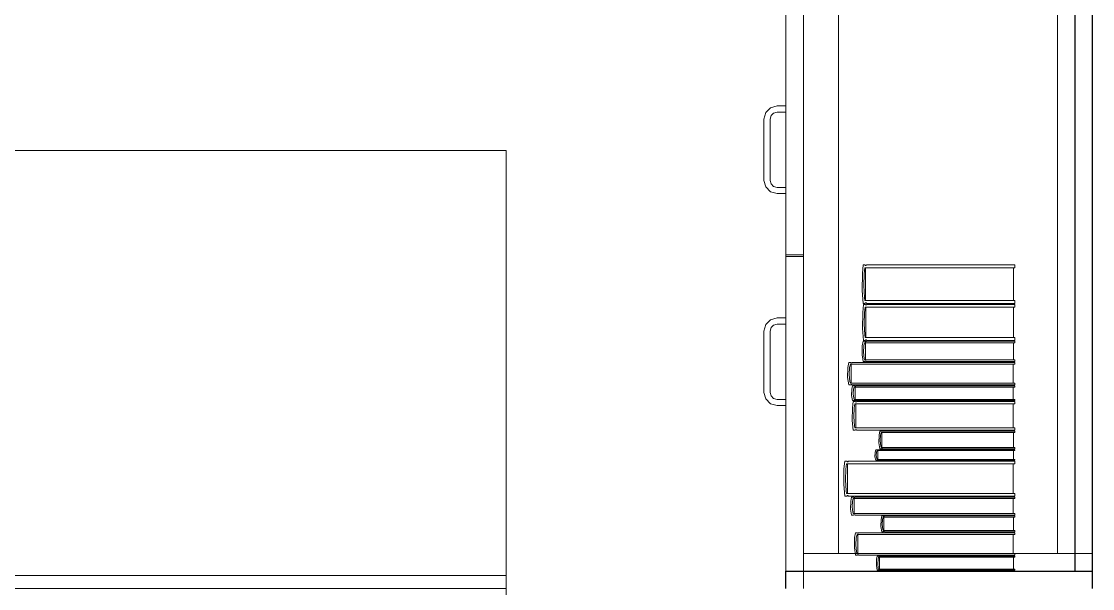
# Model space of a CAD drawing. Header units: inches. Extents: x -38 to 5698, y -33 to 92.
# Drawn here: x 227.63 to 228.852, y 10.935 to 11.583 of the extents above; entities that cross this region are included whole.
import ezdxf

# ---------------------------------------------------------------- set-up
doc = ezdxf.new("R2010")
doc.units = ezdxf.units.IN
doc.header["$MEASUREMENT"] = 0
doc.set_wipeout_variables(frame=1)
doc.linetypes.add('Wipeout_Contour', pattern=[1, 0, -1])
doc.layers.add('Interior - Mobiliario', color=7, linetype='Continuous')

msp = doc.modelspace()

# ---------------------------------------------------------------- linework, layer by layer
at = {"layer": 'Interior - Mobiliario', "color": 175, "linetype": 'Continuous', "lineweight": 13}
for p, q in [((228.5221, 12.4153), (228.5221, 10.9553)), ((228.8321, 10.9553), (228.8321, 12.4153)), ((228.5221, 12.3953), (228.5221, 10.9753)), ((228.5621, 10.9753), (228.5621, 12.3953)), ((228.8121, 12.3953), (228.8121, 10.9753)), ((228.5021, 11.6753), (228.5021, 11.3163)), ((228.5221, 11.6753), (228.5221, 11.3163)), ((228.4771, 11.4713), (228.4791, 11.4788)), ((228.4791, 11.4788), (228.4846, 11.4843)), ((228.4846, 11.4843), (228.4921, 11.4863)), ((228.4881, 11.4782), (228.4852, 11.4753)), ((228.4921, 11.4793), (228.4881, 11.4782)), ((228.4921, 11.4863), (228.5021, 11.4863)), ((228.5021, 11.4793), (228.4921, 11.4793)), ((228.5021, 11.4863), (228.5021, 11.4793)), ((228.4771, 11.4013), (228.4771, 11.4713)), ((228.4852, 11.4753), (228.4841, 11.4713)), ((228.4841, 11.4713), (228.4841, 11.4013)), ((228.4791, 11.3938), (228.4771, 11.4013)), ((228.4846, 11.3883), (228.4791, 11.3938)), ((228.4841, 11.4013), (228.4852, 11.3973)), ((228.4852, 11.3973), (228.4881, 11.3944)), ((228.4881, 11.3944), (228.4921, 11.3933)), ((228.4921, 11.3933), (228.5021, 11.3933)), ((228.5021, 11.3933), (228.5021, 11.3863)), ((228.4921, 11.3863), (228.4846, 11.3883)), ((228.5021, 11.3863), (228.4921, 11.3863)), ((228.5021, 11.3163), (228.5221, 11.3163)), ((228.5021, 11.3143), (228.5221, 11.3143)), ((228.5896, 11.2952), (228.5893, 11.2755)), ((228.5905, 11.3049), (228.5896, 11.2952)), ((228.5924, 11.3049), (228.5905, 11.3049)), ((228.591, 11.2812), (228.5914, 11.2948)), ((228.5914, 11.2948), (228.5922, 11.3014)), ((228.5922, 11.3014), (228.7635, 11.3014)), ((228.5925, 11.3048), (228.5924, 11.3049)), ((228.5927, 11.3045), (228.5925, 11.3048)), ((228.5929, 11.3043), (228.5927, 11.3045)), ((228.5932, 11.3042), (228.5929, 11.3043)), ((228.5931, 11.3014), (228.5931, 11.2643)), ((228.5934, 11.3042), (228.5932, 11.3042)), ((228.5937, 11.3043), (228.5934, 11.3042)), ((228.5939, 11.3045), (228.5937, 11.3043)), ((228.5942, 11.3047), (228.5939, 11.3045)), ((228.5943, 11.3049), (228.5942, 11.3047)), ((228.7635, 11.3049), (228.5943, 11.3049)), ((228.7617, 11.2643), (228.7617, 11.3014)), ((228.7635, 11.3014), (228.7635, 11.3049)), ((228.5893, 11.2755), (228.5905, 11.2608)), ((228.5917, 11.2676), (228.591, 11.2812)), ((228.5908, 11.2598), (228.5899, 11.2507)), ((228.5905, 11.2608), (228.5924, 11.2608)), ((228.5927, 11.2598), (228.5908, 11.2598)), ((228.5922, 11.2643), (228.5917, 11.2676)), ((228.7635, 11.2643), (228.5922, 11.2643)), ((228.5924, 11.2608), (228.5925, 11.261)), ((228.5925, 11.261), (228.5927, 11.2612)), ((228.5927, 11.2612), (228.593, 11.2614)), ((228.5928, 11.2596), (228.5927, 11.2598)), ((228.593, 11.2593), (228.5928, 11.2596)), ((228.593, 11.2614), (228.5932, 11.2615)), ((228.5933, 11.2592), (228.593, 11.2593)), ((228.5932, 11.2615), (228.5935, 11.2615)), ((228.5935, 11.2591), (228.5933, 11.2592)), ((228.5935, 11.2615), (228.5937, 11.2614)), ((228.5938, 11.2591), (228.5935, 11.2591)), ((228.5937, 11.2614), (228.594, 11.2612)), ((228.594, 11.2591), (228.5938, 11.2591)), ((228.594, 11.2612), (228.5942, 11.2609)), ((228.5943, 11.2593), (228.594, 11.2591)), ((228.5942, 11.2609), (228.5943, 11.2608)), ((228.5943, 11.2608), (228.7635, 11.2608)), ((228.5945, 11.2595), (228.5943, 11.2593)), ((228.5946, 11.2598), (228.5945, 11.2595)), ((228.7635, 11.2598), (228.5946, 11.2598)), ((228.7635, 11.2608), (228.7635, 11.2643)), ((228.7635, 11.2565), (228.7635, 11.2598)), ((228.5899, 11.2507), (228.5897, 11.2323)), ((228.5913, 11.2376), (228.5918, 11.2503)), ((228.5918, 11.2503), (228.5926, 11.2565)), ((228.5926, 11.2565), (228.7635, 11.2565)), ((228.5934, 11.2565), (228.5934, 11.2219)), ((228.7617, 11.2219), (228.7617, 11.2565)), ((228.4791, 11.2368), (228.4771, 11.2293)), ((228.4846, 11.2423), (228.4791, 11.2368)), ((228.4841, 11.2293), (228.4852, 11.2333)), ((228.4921, 11.2443), (228.4846, 11.2423)), ((228.4852, 11.2333), (228.4881, 11.2362)), ((228.4881, 11.2362), (228.4921, 11.2373)), ((228.5021, 11.2443), (228.4921, 11.2443)), ((228.4921, 11.2373), (228.5021, 11.2373)), ((228.5021, 11.2373), (228.5021, 11.2443)), ((228.5921, 11.225), (228.5913, 11.2376)), ((228.4771, 11.2293), (228.4771, 11.1593)), ((228.4841, 11.1593), (228.4841, 11.2293)), ((228.5897, 11.2323), (228.5908, 11.2186)), ((228.5926, 11.2219), (228.5921, 11.225)), ((228.7635, 11.2219), (228.5926, 11.2219)), ((228.7635, 11.2186), (228.7635, 11.2219)), ((228.5893, 11.2125), (228.5891, 11.2022)), ((228.5903, 11.2176), (228.5893, 11.2125)), ((228.5921, 11.2176), (228.5903, 11.2176)), ((228.5908, 11.2186), (228.5927, 11.2186)), ((228.5908, 11.2052), (228.5912, 11.2123)), ((228.5912, 11.2123), (228.592, 11.2158)), ((228.592, 11.2158), (228.7635, 11.2158)), ((228.5922, 11.2175), (228.5921, 11.2176)), ((228.5925, 11.2174), (228.5922, 11.2175)), ((228.5927, 11.2173), (228.5925, 11.2174)), ((228.5927, 11.2186), (228.5929, 11.2188)), ((228.5929, 11.2172), (228.5927, 11.2173)), ((228.5929, 11.2188), (228.5931, 11.2191)), ((228.5932, 11.2172), (228.5929, 11.2172)), ((228.5929, 11.2158), (228.5929, 11.1964)), ((228.5931, 11.2191), (228.5933, 11.2192)), ((228.5935, 11.2173), (228.5932, 11.2172)), ((228.5933, 11.2192), (228.5936, 11.2193)), ((228.5937, 11.2173), (228.5935, 11.2173)), ((228.5936, 11.2193), (228.5938, 11.2193)), ((228.5939, 11.2175), (228.5937, 11.2173)), ((228.5938, 11.2193), (228.5941, 11.2192)), ((228.5941, 11.2176), (228.5939, 11.2175)), ((228.5941, 11.2192), (228.5943, 11.219)), ((228.7635, 11.2176), (228.5941, 11.2176)), ((228.5943, 11.219), (228.5945, 11.2188)), ((228.5945, 11.2188), (228.5946, 11.2186)), ((228.5946, 11.2186), (228.7635, 11.2186)), ((228.7617, 11.1964), (228.7617, 11.2158)), ((228.7635, 11.2158), (228.7635, 11.2176)), ((228.5891, 11.2022), (228.5903, 11.1945)), ((228.5915, 11.1981), (228.5908, 11.2052)), ((228.592, 11.1964), (228.5915, 11.1981)), ((228.5727, 11.1879), (228.5725, 11.1763)), ((228.5738, 11.1935), (228.5727, 11.1879)), ((228.5758, 11.1935), (228.5738, 11.1935)), ((228.5743, 11.1797), (228.5748, 11.1876)), ((228.5748, 11.1876), (228.5757, 11.1914)), ((228.5757, 11.1914), (228.7635, 11.1914)), ((228.5759, 11.1934), (228.5758, 11.1935)), ((228.5762, 11.1932), (228.5759, 11.1934)), ((228.5764, 11.1931), (228.5762, 11.1932)), ((228.5767, 11.1931), (228.5764, 11.1931)), ((228.5766, 11.1914), (228.5766, 11.1698)), ((228.577, 11.1931), (228.5767, 11.1931)), ((228.5773, 11.1931), (228.577, 11.1931)), ((228.5775, 11.1932), (228.5773, 11.1931)), ((228.5778, 11.1934), (228.5775, 11.1932)), ((228.5779, 11.1935), (228.5778, 11.1934)), ((228.7635, 11.1935), (228.5779, 11.1935)), ((228.5903, 11.1945), (228.5921, 11.1945)), ((228.7635, 11.1964), (228.592, 11.1964)), ((228.5921, 11.1945), (228.5923, 11.1946)), ((228.5923, 11.1946), (228.5925, 11.1948)), ((228.5925, 11.1948), (228.5927, 11.1948)), ((228.5927, 11.1948), (228.593, 11.1949)), ((228.593, 11.1949), (228.5933, 11.1949)), ((228.5933, 11.1949), (228.5935, 11.1948)), ((228.5935, 11.1948), (228.5937, 11.1947)), ((228.5937, 11.1947), (228.594, 11.1946)), ((228.594, 11.1946), (228.5941, 11.1945)), ((228.5941, 11.1945), (228.7635, 11.1945)), ((228.7616, 11.1698), (228.7616, 11.1914)), ((228.7635, 11.1945), (228.7635, 11.1964)), ((228.7635, 11.1914), (228.7635, 11.1935)), ((228.5725, 11.1763), (228.5738, 11.1678)), ((228.5751, 11.1718), (228.5743, 11.1797)), ((228.5738, 11.1678), (228.5758, 11.1678)), ((228.5757, 11.1698), (228.5751, 11.1718)), ((228.7635, 11.1698), (228.5757, 11.1698)), ((228.5758, 11.1678), (228.576, 11.1679)), ((228.576, 11.1679), (228.5762, 11.168)), ((228.5762, 11.168), (228.5765, 11.1681)), ((228.5765, 11.1681), (228.5768, 11.1682)), ((228.5768, 11.1682), (228.577, 11.1682)), ((228.577, 11.1682), (228.5773, 11.1681)), ((228.5773, 11.1631), (228.5771, 11.1556)), ((228.5773, 11.1681), (228.5776, 11.168)), ((228.5783, 11.1668), (228.5773, 11.1631)), ((228.5776, 11.168), (228.5778, 11.1679)), ((228.5778, 11.1679), (228.5779, 11.1678)), ((228.5779, 11.1678), (228.7635, 11.1678)), ((228.5803, 11.1668), (228.5783, 11.1668)), ((228.5788, 11.1578), (228.5793, 11.1629)), ((228.5793, 11.1629), (228.5802, 11.1654)), ((228.5802, 11.1654), (228.7635, 11.1654)), ((228.5804, 11.1667), (228.5803, 11.1668)), ((228.5807, 11.1666), (228.5804, 11.1667)), ((228.5809, 11.1665), (228.5807, 11.1666)), ((228.5812, 11.1665), (228.5809, 11.1665)), ((228.5811, 11.1654), (228.5811, 11.1513)), ((228.5815, 11.1665), (228.5812, 11.1665)), ((228.5817, 11.1665), (228.5815, 11.1665)), ((228.582, 11.1666), (228.5817, 11.1665)), ((228.5822, 11.1667), (228.582, 11.1666)), ((228.5824, 11.1668), (228.5822, 11.1667)), ((228.7635, 11.1668), (228.5824, 11.1668)), ((228.7616, 11.1513), (228.7616, 11.1654)), ((228.7635, 11.1678), (228.7635, 11.1698)), ((228.7635, 11.1654), (228.7635, 11.1668)), ((228.4771, 11.1593), (228.4791, 11.1518)), ((228.4791, 11.1518), (228.4846, 11.1463)), ((228.4852, 11.1553), (228.4841, 11.1593)), ((228.4881, 11.1524), (228.4852, 11.1553)), ((228.4921, 11.1513), (228.4881, 11.1524)), ((228.5021, 11.1513), (228.4921, 11.1513)), ((228.5021, 11.1443), (228.5021, 11.1513)), ((228.5771, 11.1556), (228.5783, 11.15)), ((228.5791, 11.149), (228.5781, 11.1418)), ((228.5783, 11.15), (228.5803, 11.15)), ((228.5796, 11.1526), (228.5788, 11.1578)), ((228.5811, 11.149), (228.5791, 11.149)), ((228.5802, 11.1513), (228.5796, 11.1526)), ((228.7635, 11.1513), (228.5802, 11.1513)), ((228.5803, 11.15), (228.5805, 11.1501)), ((228.5805, 11.1501), (228.5807, 11.1502)), ((228.5807, 11.1502), (228.581, 11.1502)), ((228.581, 11.1502), (228.5812, 11.1503)), ((228.5812, 11.1489), (228.5811, 11.149)), ((228.5812, 11.1503), (228.5815, 11.1503)), ((228.5815, 11.1487), (228.5812, 11.1489)), ((228.5815, 11.1503), (228.5818, 11.1502)), ((228.5817, 11.1485), (228.5815, 11.1487)), ((228.582, 11.1485), (228.5817, 11.1485)), ((228.5818, 11.1502), (228.582, 11.1502)), ((228.582, 11.1502), (228.5823, 11.1501)), ((228.5823, 11.1484), (228.582, 11.1485)), ((228.5823, 11.1501), (228.5824, 11.15)), ((228.5825, 11.1485), (228.5823, 11.1484)), ((228.5824, 11.15), (228.7635, 11.15)), ((228.5828, 11.1486), (228.5825, 11.1485)), ((228.583, 11.1488), (228.5828, 11.1486)), ((228.5832, 11.149), (228.583, 11.1488)), ((228.7635, 11.149), (228.5832, 11.149)), ((228.7635, 11.15), (228.7635, 11.1513)), ((228.7635, 11.1464), (228.7635, 11.149)), ((228.4846, 11.1463), (228.4921, 11.1443)), ((228.4921, 11.1443), (228.5021, 11.1443)), ((228.5781, 11.1418), (228.5779, 11.1271)), ((228.5797, 11.1314), (228.5801, 11.1415)), ((228.5801, 11.1415), (228.581, 11.1464)), ((228.581, 11.1464), (228.7635, 11.1464)), ((228.5819, 11.1464), (228.5819, 11.1188)), ((228.7616, 11.1188), (228.7616, 11.1464)), ((228.5779, 11.1271), (228.5791, 11.1162)), ((228.5804, 11.1213), (228.5797, 11.1314)), ((228.5791, 11.1162), (228.5811, 11.1162)), ((228.581, 11.1188), (228.5804, 11.1213)), ((228.7635, 11.1188), (228.581, 11.1188)), ((228.5811, 11.1162), (228.5813, 11.1164)), ((228.5813, 11.1164), (228.5815, 11.1166)), ((228.5815, 11.1166), (228.5818, 11.1167)), ((228.5818, 11.1167), (228.582, 11.1167)), ((228.582, 11.1167), (228.5823, 11.1167)), ((228.5823, 11.1167), (228.5826, 11.1167)), ((228.5826, 11.1167), (228.5828, 11.1165)), ((228.5828, 11.1165), (228.5831, 11.1163)), ((228.5831, 11.1163), (228.5832, 11.1162)), ((228.5832, 11.1162), (228.7635, 11.1162)), ((228.6093, 11.1152), (228.6085, 11.1107)), ((228.611, 11.1152), (228.6093, 11.1152)), ((228.6102, 11.1105), (228.6109, 11.1136)), ((228.6109, 11.1136), (228.7635, 11.1136)), ((228.6111, 11.1151), (228.611, 11.1152)), ((228.6113, 11.115), (228.6111, 11.1151)), ((228.6115, 11.1149), (228.6113, 11.115)), ((228.6117, 11.1149), (228.6115, 11.1149)), ((228.612, 11.1149), (228.6117, 11.1149)), ((228.6117, 11.1136), (228.6117, 11.0965)), ((228.6122, 11.1149), (228.612, 11.1149)), ((228.6124, 11.115), (228.6122, 11.1149)), ((228.6126, 11.1151), (228.6124, 11.115)), ((228.6127, 11.1152), (228.6126, 11.1151)), ((228.7635, 11.1152), (228.6127, 11.1152)), ((228.7619, 11.0965), (228.7619, 11.1136)), ((228.7635, 11.1162), (228.7635, 11.1188)), ((228.7635, 11.1136), (228.7635, 11.1152)), ((228.6085, 11.1107), (228.6083, 11.1016)), ((228.6083, 11.1016), (228.6093, 11.0948)), ((228.6098, 11.1042), (228.6102, 11.1105)), ((228.6104, 11.098), (228.6098, 11.1042)), ((228.604, 11.0912), (228.6038, 11.0858)), ((228.6048, 11.0938), (228.604, 11.0912)), ((228.6066, 11.0938), (228.6048, 11.0938)), ((228.6053, 11.0873), (228.6057, 11.0911)), ((228.606, 11.0837), (228.6053, 11.0873)), ((228.6057, 11.0911), (228.6064, 11.0929)), ((228.6064, 11.0929), (228.7635, 11.0929)), ((228.6069, 11.0937), (228.6066, 11.0938)), ((228.6066, 11.0938), (228.6066, 11.0938)), ((228.6071, 11.0936), (228.6069, 11.0937)), ((228.6073, 11.0936), (228.6071, 11.0936)), ((228.6072, 11.0929), (228.6072, 11.0827)), ((228.6075, 11.0936), (228.6073, 11.0936)), ((228.6078, 11.0936), (228.6075, 11.0936)), ((228.608, 11.0937), (228.6078, 11.0936)), ((228.6082, 11.0938), (228.608, 11.0937)), ((228.6083, 11.0938), (228.6082, 11.0938)), ((228.7635, 11.0938), (228.6083, 11.0938)), ((228.6093, 11.0948), (228.611, 11.0948)), ((228.6109, 11.0965), (228.6104, 11.098)), ((228.7635, 11.0965), (228.6109, 11.0965)), ((228.611, 11.0948), (228.6112, 11.0949)), ((228.6112, 11.0949), (228.6114, 11.095)), ((228.6114, 11.095), (228.6116, 11.0951)), ((228.6116, 11.0951), (228.6118, 11.0952)), ((228.6118, 11.0952), (228.612, 11.0952)), ((228.612, 11.0952), (228.6122, 11.0951)), ((228.6122, 11.0951), (228.6125, 11.095)), ((228.6125, 11.095), (228.6126, 11.0949)), ((228.6126, 11.0949), (228.6127, 11.0948)), ((228.6127, 11.0948), (228.7635, 11.0948)), ((228.7619, 11.0827), (228.7619, 11.0929)), ((228.7635, 11.0948), (228.7635, 11.0965)), ((228.7635, 11.0929), (228.7635, 11.0938)), ((228.5695, 11.0808), (228.5684, 11.072)), ((228.5716, 11.0808), (228.5695, 11.0808)), ((228.5705, 11.0716), (228.5714, 11.0776)), ((228.5714, 11.0776), (228.7635, 11.0776)), ((228.5717, 11.0806), (228.5716, 11.0808)), ((228.5719, 11.0804), (228.5717, 11.0806)), ((228.5722, 11.0802), (228.5719, 11.0804)), ((228.5725, 11.0801), (228.5722, 11.0802)), ((228.5724, 11.0776), (228.5724, 11.0439)), ((228.5727, 11.0801), (228.5725, 11.0801)), ((228.573, 11.0802), (228.5727, 11.0801)), ((228.5733, 11.0803), (228.573, 11.0802)), ((228.5736, 11.0806), (228.5733, 11.0803)), ((228.5737, 11.0808), (228.5736, 11.0806)), ((228.7635, 11.0808), (228.5737, 11.0808)), ((228.6038, 11.0858), (228.6048, 11.0818)), ((228.6048, 11.0818), (228.6066, 11.0818)), ((228.6064, 11.0827), (228.606, 11.0837)), ((228.7635, 11.0827), (228.6064, 11.0827)), ((228.6066, 11.0818), (228.6067, 11.0818)), ((228.6067, 11.0818), (228.6069, 11.0819)), ((228.6069, 11.0819), (228.6071, 11.082)), ((228.6071, 11.082), (228.6073, 11.082)), ((228.6073, 11.082), (228.6076, 11.082)), ((228.6076, 11.082), (228.6078, 11.082)), ((228.6078, 11.082), (228.608, 11.0819)), ((228.608, 11.0819), (228.6082, 11.0818)), ((228.6082, 11.0818), (228.6083, 11.0818)), ((228.6083, 11.0818), (228.7635, 11.0818)), ((228.7615, 11.0439), (228.7615, 11.0776)), ((228.7635, 11.0818), (228.7635, 11.0827)), ((228.7635, 11.0776), (228.7635, 11.0808)), ((228.5684, 11.072), (228.5682, 11.0541)), ((228.57, 11.0593), (228.5705, 11.0716)), ((228.5682, 11.0541), (228.5695, 11.0407)), ((228.5708, 11.047), (228.57, 11.0593)), ((228.5695, 11.0407), (228.5716, 11.0407)), ((228.5714, 11.0439), (228.5708, 11.047)), ((228.7635, 11.0439), (228.5714, 11.0439)), ((228.5716, 11.0407), (228.5717, 11.0409)), ((228.5717, 11.0409), (228.572, 11.0412)), ((228.572, 11.0412), (228.5722, 11.0413)), ((228.5722, 11.0413), (228.5725, 11.0414)), ((228.5725, 11.0414), (228.5728, 11.0414)), ((228.5728, 11.0414), (228.5731, 11.0413)), ((228.5731, 11.0413), (228.5734, 11.0411)), ((228.5734, 11.0411), (228.5736, 11.0409)), ((228.5736, 11.0409), (228.5737, 11.0407)), ((228.5737, 11.0407), (228.7635, 11.0407)), ((228.5772, 11.0397), (228.5762, 11.0352)), ((228.5792, 11.0397), (228.5772, 11.0397)), ((228.5782, 11.035), (228.5791, 11.0381)), ((228.5791, 11.0381), (228.7635, 11.0381)), ((228.5794, 11.0396), (228.5792, 11.0397)), ((228.5796, 11.0395), (228.5794, 11.0396)), ((228.5798, 11.0394), (228.5796, 11.0395)), ((228.5801, 11.0394), (228.5798, 11.0394)), ((228.58, 11.0381), (228.58, 11.0209)), ((228.5804, 11.0394), (228.5801, 11.0394)), ((228.5807, 11.0394), (228.5804, 11.0394)), ((228.5809, 11.0395), (228.5807, 11.0394)), ((228.5812, 11.0396), (228.5809, 11.0395)), ((228.5813, 11.0397), (228.5812, 11.0396)), ((228.7635, 11.0397), (228.5813, 11.0397)), ((228.7616, 11.0209), (228.7616, 11.0381)), ((228.7635, 11.0407), (228.7635, 11.0439)), ((228.7635, 11.0381), (228.7635, 11.0397)), ((228.5762, 11.0352), (228.576, 11.0261)), ((228.576, 11.0261), (228.5772, 11.0193)), ((228.5778, 11.0287), (228.5782, 11.035)), ((228.5785, 11.0225), (228.5778, 11.0287)), ((228.5772, 11.0193), (228.5792, 11.0193)), ((228.5791, 11.0209), (228.5785, 11.0225)), ((228.7635, 11.0209), (228.5791, 11.0209)), ((228.5792, 11.0193), (228.5794, 11.0194)), ((228.5794, 11.0194), (228.5796, 11.0195)), ((228.5796, 11.0195), (228.5799, 11.0196)), ((228.5799, 11.0196), (228.5802, 11.0196)), ((228.5802, 11.0196), (228.5804, 11.0196)), ((228.5804, 11.0196), (228.5807, 11.0196)), ((228.5807, 11.0196), (228.581, 11.0195)), ((228.581, 11.0195), (228.5812, 11.0194)), ((228.5812, 11.0194), (228.5813, 11.0193)), ((228.5813, 11.0193), (228.7635, 11.0193)), ((228.6107, 11.0143), (228.6105, 11.0062)), ((228.6115, 11.0183), (228.6107, 11.0143)), ((228.6132, 11.0183), (228.6115, 11.0183)), ((228.6119, 11.0085), (228.6123, 11.0141)), ((228.6123, 11.0141), (228.613, 11.0168)), ((228.613, 11.0168), (228.7635, 11.0168)), ((228.6132, 11.0182), (228.6132, 11.0183)), ((228.6134, 11.0181), (228.6132, 11.0182)), ((228.6136, 11.018), (228.6134, 11.0181)), ((228.6139, 11.018), (228.6136, 11.018)), ((228.6138, 11.0168), (228.6138, 11.0015)), ((228.6141, 11.018), (228.6139, 11.018)), ((228.6143, 11.018), (228.6141, 11.018)), ((228.6145, 11.0181), (228.6143, 11.018)), ((228.6147, 11.0182), (228.6145, 11.0181)), ((228.6148, 11.0183), (228.6147, 11.0182)), ((228.7635, 11.0183), (228.6148, 11.0183)), ((228.7619, 11.0015), (228.7619, 11.0168)), ((228.7635, 11.0193), (228.7635, 11.0209)), ((228.7635, 11.0168), (228.7635, 11.0183)), ((228.6105, 11.0062), (228.6115, 11.0001)), ((228.6126, 11.0029), (228.6119, 11.0085)), ((228.613, 11.0015), (228.6126, 11.0029)), ((228.7635, 11.0015), (228.613, 11.0015)), ((228.7635, 11.0001), (228.7635, 11.0015)), ((228.5805, 10.9935), (228.5803, 10.982)), ((228.5815, 10.9991), (228.5805, 10.9935)), ((228.5835, 10.9991), (228.5815, 10.9991)), ((228.582, 10.9853), (228.5825, 10.9932)), ((228.5825, 10.9932), (228.5833, 10.997)), ((228.5833, 10.997), (228.7635, 10.997)), ((228.5836, 10.999), (228.5835, 10.9991)), ((228.5838, 10.9988), (228.5836, 10.999)), ((228.584, 10.9987), (228.5838, 10.9988)), ((228.5843, 10.9987), (228.584, 10.9987)), ((228.5842, 10.997), (228.5842, 10.9755)), ((228.5846, 10.9987), (228.5843, 10.9987)), ((228.5848, 10.9987), (228.5846, 10.9987)), ((228.5851, 10.9988), (228.5848, 10.9987)), ((228.5853, 10.9989), (228.5851, 10.9988)), ((228.5855, 10.9991), (228.5853, 10.9989)), ((228.7635, 10.9991), (228.5855, 10.9991)), ((228.6115, 11.0001), (228.6132, 11.0001)), ((228.6132, 11.0001), (228.6133, 11.0002)), ((228.6133, 11.0002), (228.6135, 11.0003)), ((228.6135, 11.0003), (228.6137, 11.0004)), ((228.6137, 11.0004), (228.6139, 11.0004)), ((228.6139, 11.0004), (228.6141, 11.0004)), ((228.6141, 11.0004), (228.6144, 11.0003)), ((228.6144, 11.0003), (228.6146, 11.0003)), ((228.6146, 11.0003), (228.6148, 11.0002)), ((228.6148, 11.0002), (228.6148, 11.0001)), ((228.6148, 11.0001), (228.7635, 11.0001)), ((228.7616, 10.9755), (228.7616, 10.997)), ((228.7635, 10.997), (228.7635, 10.9991)), ((228.5803, 10.982), (228.5815, 10.9734)), ((228.5828, 10.9774), (228.582, 10.9853)), ((228.5833, 10.9755), (228.5828, 10.9774)), ((228.5221, 10.9753), (228.5621, 10.9753)), ((228.5621, 10.9753), (228.8121, 10.9753)), ((228.5815, 10.9734), (228.5835, 10.9734)), ((228.7635, 10.9755), (228.5833, 10.9755)), ((228.5835, 10.9734), (228.5836, 10.9736)), ((228.5836, 10.9736), (228.5838, 10.9737)), ((228.5838, 10.9737), (228.5841, 10.9738)), ((228.5841, 10.9738), (228.5844, 10.9739)), ((228.5844, 10.9739), (228.5846, 10.9739)), ((228.5846, 10.9739), (228.5849, 10.9738)), ((228.5849, 10.9738), (228.5851, 10.9737)), ((228.5851, 10.9737), (228.5854, 10.9735)), ((228.5854, 10.9735), (228.5855, 10.9734)), ((228.5855, 10.9734), (228.7635, 10.9734)), ((228.6056, 10.9689), (228.6054, 10.9617)), ((228.6064, 10.9724), (228.6056, 10.9689)), ((228.6081, 10.9724), (228.6064, 10.9724)), ((228.6069, 10.9638), (228.6073, 10.9687)), ((228.6073, 10.9687), (228.608, 10.9711)), ((228.608, 10.9711), (228.7635, 10.9711)), ((228.6082, 10.9724), (228.6081, 10.9724)), ((228.6084, 10.9723), (228.6082, 10.9724)), ((228.6086, 10.9722), (228.6084, 10.9723)), ((228.6088, 10.9722), (228.6086, 10.9722)), ((228.6091, 10.9722), (228.6088, 10.9722)), ((228.6093, 10.9722), (228.6091, 10.9722)), ((228.6095, 10.9723), (228.6093, 10.9722)), ((228.6097, 10.9723), (228.6095, 10.9723)), ((228.6099, 10.9724), (228.6097, 10.9723)), ((228.7635, 10.9724), (228.6099, 10.9724)), ((228.7635, 10.9734), (228.7635, 10.9755)), ((228.7635, 10.9711), (228.7635, 10.9724)), ((228.5221, 10.9553), (228.8321, 10.9553)), ((228.1831, 10.9503), (226.8981, 10.9503)), ((228.1831, 10.9203), (228.1831, 10.9503))]:
    msp.add_line(p, q, dxfattribs=at)
at = {"layer": 'Interior - Mobiliario', "color": 175, "linetype": 'Continuous', "lineweight": 13, "flags": 128}
for points in [[(226.8831, 10.9353), (226.8831, 12.4353), (227.4831, 12.4353), (227.4831, 11.4353), (228.1831, 11.4353), (228.1831, 10.9353)], [(226.8831, 10.9353), (226.8831, 9.4353), (227.4831, 9.4353), (227.4831, 10.4353), (228.1831, 10.4353), (228.1831, 10.9353)]]:
    msp.add_lwpolyline(points, close=True, dxfattribs=at)

# ---------------------------------------------------------------- next in the draw order: wipeouts: each hides what was drawn before it
at = {"color": 254, "linetype": 'Wipeout_Contour', "lineweight": 0, "ltscale": 6608.006837}
msp.add_wipeout([(228.8321, 12.4153), (228.8321, 10.9553), (228.8521, 10.9553), (228.8521, 12.4153)], dxfattribs=at).dxf.layer = 'Interior - Mobiliario'

# ---------------------------------------------------------------- next in the draw order: linework, layer by layer
at = {"layer": 'Interior - Mobiliario', "color": 175, "linetype": 'Continuous', "lineweight": 30}
for p, q in [((228.8321, 10.9553), (228.8321, 12.4153)), ((228.8521, 10.9553), (228.8521, 12.4153)), ((228.8321, 10.9553), (228.8521, 10.9553))]:
    msp.add_line(p, q, dxfattribs=at)
at = {"layer": 'Interior - Mobiliario', "color": 175, "linetype": 'Continuous', "lineweight": 13}
for p, q in [((228.8321, 12.4153), (228.8321, 10.9553)), ((228.8521, 10.9553), (228.8521, 12.4153)), ((228.8521, 10.9753), (228.8521, 12.3953)), ((228.8121, 10.9753), (228.8521, 10.9753)), ((228.8321, 10.9553), (228.8521, 10.9553))]:
    msp.add_line(p, q, dxfattribs=at)

# ---------------------------------------------------------------- next in the draw order: wipeouts: each hides what was drawn before it
at = {"color": 254, "linetype": 'Wipeout_Contour', "lineweight": 0, "ltscale": 6607.325937}
msp.add_wipeout([(228.5021, 10.9553), (228.5021, 10.9353), (228.8521, 10.9353), (228.8521, 10.9553)], dxfattribs=at).dxf.layer = 'Interior - Mobiliario'

# ---------------------------------------------------------------- next in the draw order: linework, layer by layer
at = {"layer": 'Interior - Mobiliario', "color": 175, "linetype": 'Continuous', "lineweight": 13}
for p, q in [((228.5021, 10.9353), (228.5021, 12.4353)), ((228.8521, 12.4353), (228.8521, 10.9353)), ((228.5021, 12.4153), (228.5021, 10.9553)), ((228.5021, 12.4153), (228.5021, 10.9553)), ((228.5221, 12.4153), (228.5221, 10.9553)), ((228.5221, 12.4153), (228.5221, 10.9553)), ((228.8321, 10.9553), (228.8321, 12.4153)), ((228.8321, 10.9553), (228.8321, 12.4153)), ((228.8321, 10.9553), (228.8321, 12.4153)), ((228.8521, 10.9553), (228.8521, 12.4153)), ((228.5021, 10.9553), (228.5021, 11.3143)), ((228.5221, 10.9553), (228.5221, 11.3143)), ((228.5221, 10.9753), (228.5221, 10.9353)), ((228.6088, 10.9711), (228.6088, 10.9576)), ((228.7619, 10.9576), (228.7619, 10.9711)), ((228.8521, 10.9353), (228.8521, 10.9753)), ((228.8521, 10.9553), (228.5021, 10.9553)), ((228.5021, 10.9553), (228.5021, 10.9353)), ((228.5021, 10.9553), (228.8521, 10.9553)), ((228.5021, 10.9553), (228.8321, 10.9553)), ((228.5021, 10.9553), (228.5221, 10.9553)), ((228.5221, 10.9553), (228.8321, 10.9553)), ((228.5221, 10.9553), (228.8321, 10.9553)), ((228.6054, 10.9617), (228.6064, 10.9563)), ((228.6064, 10.9563), (228.6081, 10.9563)), ((228.6075, 10.9588), (228.6069, 10.9638)), ((228.608, 10.9576), (228.6075, 10.9588)), ((228.7635, 10.9576), (228.608, 10.9576)), ((228.6081, 10.9563), (228.6082, 10.9564)), ((228.6082, 10.9564), (228.6085, 10.9565)), ((228.6085, 10.9565), (228.6087, 10.9566)), ((228.6087, 10.9566), (228.6089, 10.9566)), ((228.6089, 10.9566), (228.6091, 10.9566)), ((228.6091, 10.9566), (228.6094, 10.9565)), ((228.6094, 10.9565), (228.6096, 10.9565)), ((228.6096, 10.9565), (228.6098, 10.9564)), ((228.6098, 10.9564), (228.6099, 10.9563)), ((228.6099, 10.9563), (228.7635, 10.9563)), ((228.7635, 10.9563), (228.7635, 10.9576)), ((228.8521, 10.9353), (228.8521, 10.9553))]:
    msp.add_line(p, q, dxfattribs=at)
at = {"layer": 'Interior - Mobiliario', "color": 175, "linetype": 'Continuous', "lineweight": 30}
for p, q in [((228.5021, 10.9553), (228.8521, 10.9553)), ((228.5021, 10.9353), (228.5021, 10.9553)), ((228.8521, 10.9353), (228.8521, 10.9553))]:
    msp.add_line(p, q, dxfattribs=at)

doc.saveas('drawing.dxf')
